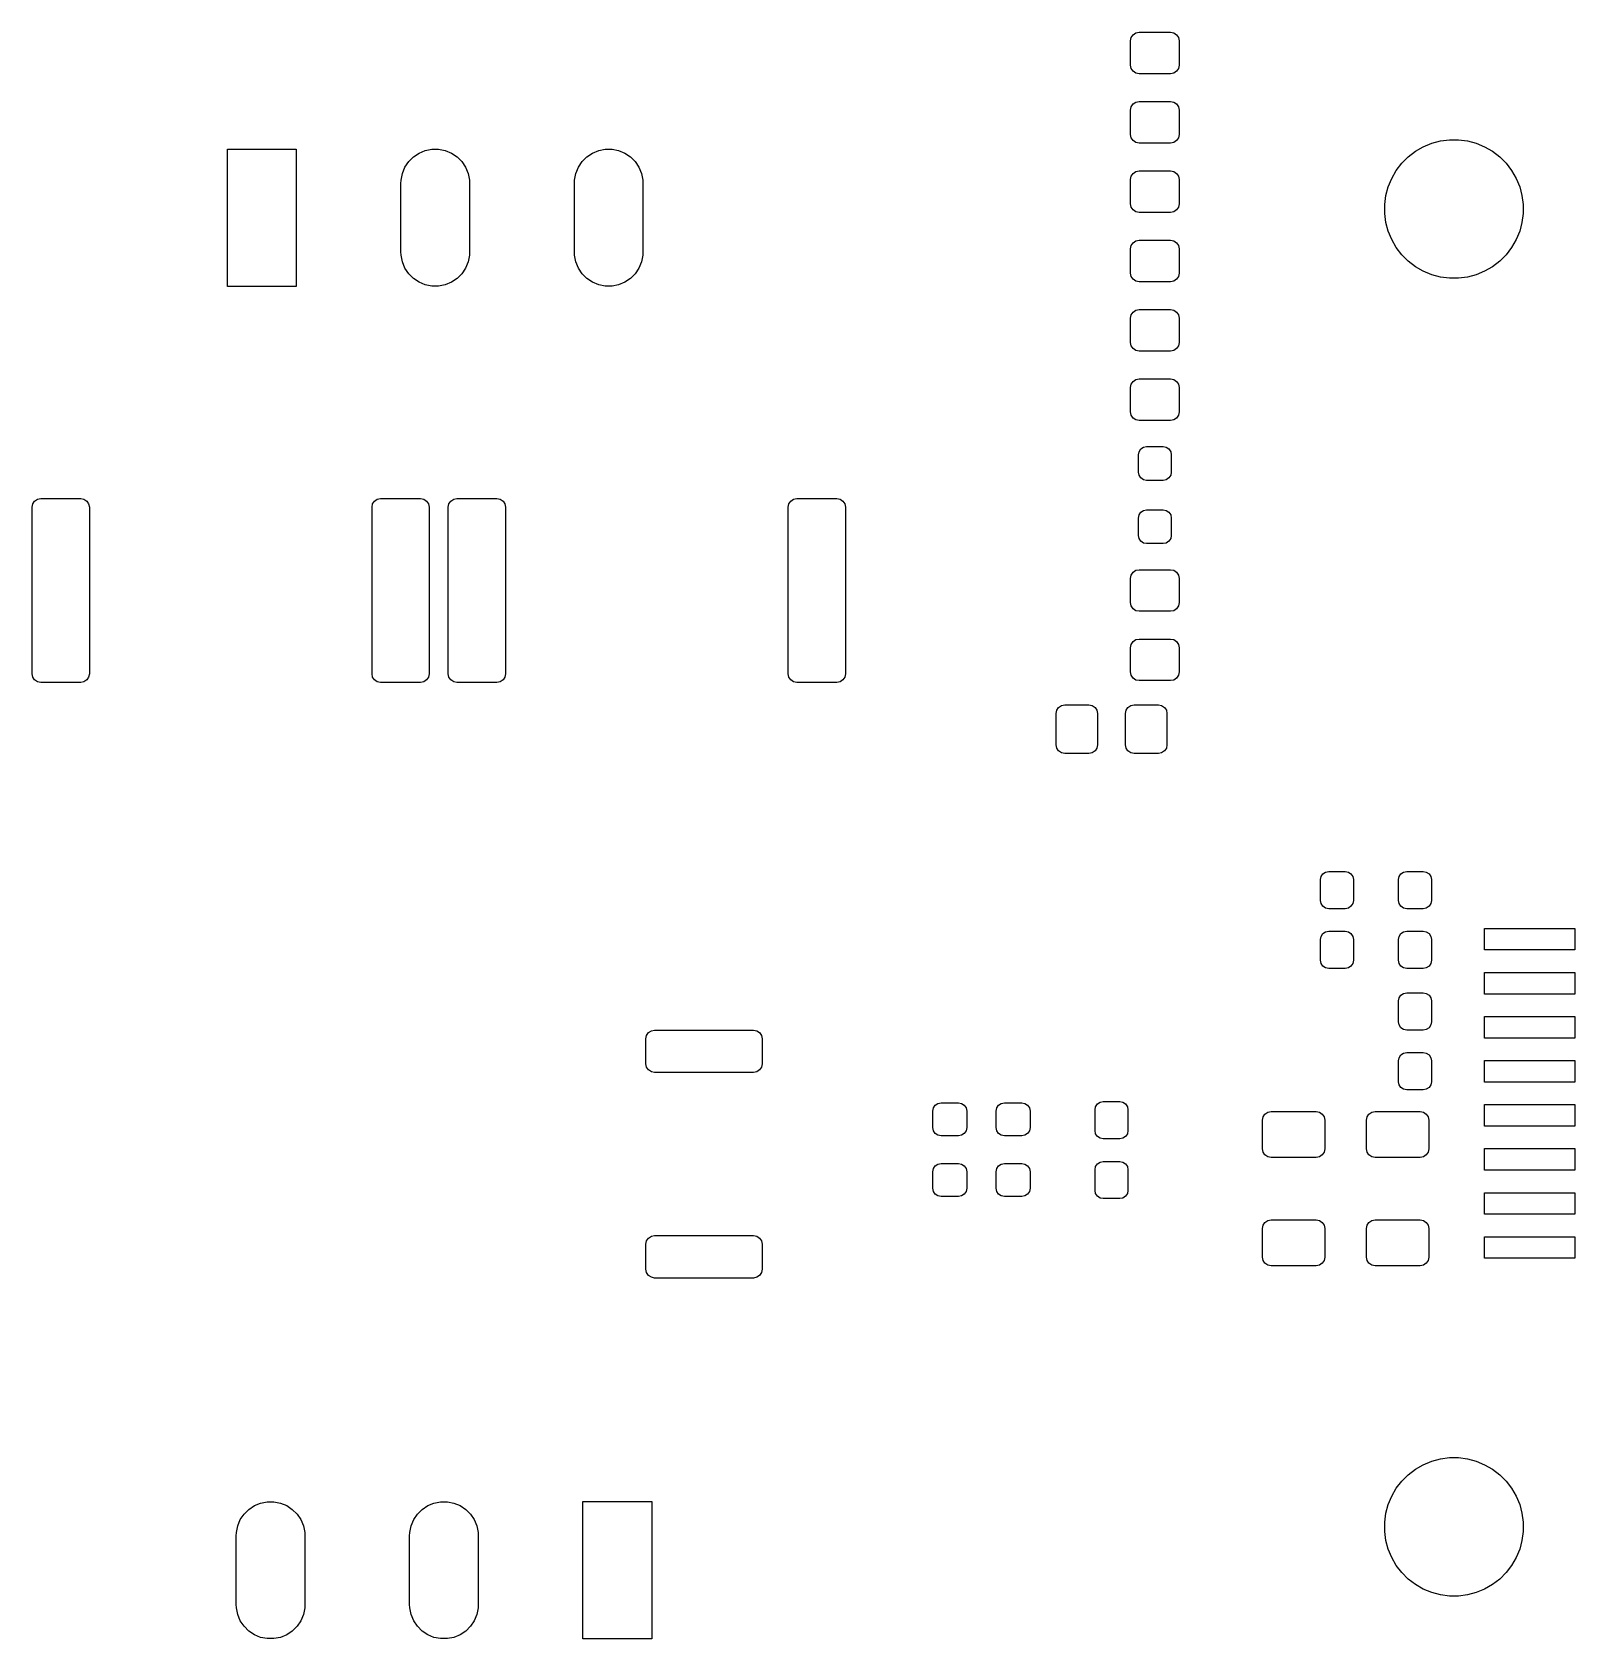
# Model space of a CAD drawing. Extents: x 1 to 8.07, y -3.39 to -0.84.
# Drawn here: x 1.004 to 2.755, y -2.667 to -0.843 of the extents above; entities that cross this region are included whole.
import ezdxf

# ---------------------------------------------------------------- set-up
doc = ezdxf.new("R2010")
doc.units = 0
doc.header["$MEASUREMENT"] = 0
doc.layers.add('BLACK', color=7, linetype='CONTINUOUS')

msp = doc.modelspace()

# ---------------------------------------------------------------- linework, layer by layer
at = {"layer": 'BLACK', "linetype": 'CONTINUOUS'}
for p, q in [((2.251, -0.8524), (2.2517, -0.8486)), ((2.251, -0.8799), (2.251, -0.8524)), ((2.2517, -0.8486), (2.2539, -0.8454)), ((2.2539, -0.8454), (2.2571, -0.8433)), ((2.2571, -0.8433), (2.2608, -0.8425)), ((2.2608, -0.8425), (2.2963, -0.8425)), ((2.2963, -0.8425), (2.3, -0.8433)), ((2.3, -0.8433), (2.3032, -0.8454)), ((2.3032, -0.8454), (2.3054, -0.8486)), ((2.3054, -0.8486), (2.3061, -0.8524)), ((2.3061, -0.8524), (2.3061, -0.8799)), ((2.2517, -0.8837), (2.251, -0.8799)), ((2.2539, -0.8869), (2.2517, -0.8837)), ((2.2571, -0.889), (2.2539, -0.8869)), ((2.2608, -0.8898), (2.2571, -0.889)), ((2.2963, -0.8898), (2.2608, -0.8898)), ((2.3, -0.889), (2.2963, -0.8898)), ((2.3032, -0.8869), (2.3, -0.889)), ((2.3054, -0.8837), (2.3032, -0.8869)), ((2.3061, -0.8799), (2.3054, -0.8837)), ((2.251, -0.9311), (2.2517, -0.9273)), ((2.2517, -0.9273), (2.2539, -0.9241)), ((2.2539, -0.9241), (2.2571, -0.922)), ((2.2571, -0.922), (2.2608, -0.9213)), ((2.2608, -0.9213), (2.2963, -0.9213)), ((2.2963, -0.9213), (2.3, -0.922)), ((2.3, -0.922), (2.3032, -0.9241)), ((2.3032, -0.9241), (2.3054, -0.9273)), ((2.3054, -0.9273), (2.3061, -0.9311)), ((2.251, -0.9587), (2.251, -0.9311)), ((2.3061, -0.9311), (2.3061, -0.9587)), ((2.2517, -0.9624), (2.251, -0.9587)), ((2.2539, -0.9656), (2.2517, -0.9624)), ((2.2571, -0.9678), (2.2539, -0.9656)), ((2.3032, -0.9656), (2.3, -0.9678)), ((2.3054, -0.9624), (2.3032, -0.9656)), ((2.3061, -0.9587), (2.3054, -0.9624)), ((2.5928, -0.9687), (2.6027, -0.9661)), ((2.6027, -0.9661), (2.613, -0.9647)), ((2.613, -0.9647), (2.6233, -0.9647)), ((2.6233, -0.9647), (2.6335, -0.9661)), ((2.6335, -0.9661), (2.6434, -0.9687)), ((1.2258, -1.1311), (1.2258, -0.9752)), ((1.2258, -0.9752), (1.3037, -0.9752)), ((1.3037, -0.9752), (1.3037, -1.1311)), ((1.4315, -0.9894), (1.4369, -0.984)), ((1.4369, -0.984), (1.4432, -0.9798)), ((1.4432, -0.9798), (1.4503, -0.9769)), ((1.4503, -0.9769), (1.4578, -0.9754)), ((1.4578, -0.9754), (1.4654, -0.9754)), ((1.4654, -0.9754), (1.4729, -0.9769)), ((1.4729, -0.9769), (1.48, -0.9798)), ((1.48, -0.9798), (1.4863, -0.984)), ((1.4863, -0.984), (1.4917, -0.9894)), ((1.6283, -0.9894), (1.6337, -0.984)), ((1.6337, -0.984), (1.6401, -0.9798)), ((1.6401, -0.9798), (1.6472, -0.9769)), ((1.6472, -0.9769), (1.6546, -0.9754)), ((1.6546, -0.9754), (1.6623, -0.9754)), ((1.6623, -0.9754), (1.6698, -0.9769)), ((1.6698, -0.9769), (1.6768, -0.9798)), ((1.6768, -0.9798), (1.6832, -0.984)), ((1.6832, -0.984), (1.6886, -0.9894)), ((2.2608, -0.9685), (2.2571, -0.9678)), ((2.2963, -0.9685), (2.2608, -0.9685)), ((2.3, -0.9678), (2.2963, -0.9685)), ((2.5589, -0.9914), (2.5662, -0.9841)), ((2.5662, -0.9841), (2.5744, -0.9778)), ((2.5744, -0.9778), (2.5833, -0.9727)), ((2.5833, -0.9727), (2.5928, -0.9687)), ((2.6434, -0.9687), (2.6529, -0.9727)), ((2.6529, -0.9727), (2.6619, -0.9778)), ((2.6619, -0.9778), (2.67, -0.9841)), ((2.67, -0.9841), (2.6773, -0.9914)), ((1.4228, -1.0104), (1.4243, -1.0029)), ((1.4243, -1.0029), (1.4272, -0.9958)), ((1.4272, -0.9958), (1.4315, -0.9894)), ((1.4917, -0.9894), (1.496, -0.9958)), ((1.496, -0.9958), (1.4989, -1.0029)), ((1.4989, -1.0029), (1.5004, -1.0104)), ((1.6197, -1.0104), (1.6212, -1.0029)), ((1.6212, -1.0029), (1.6241, -0.9958)), ((1.6241, -0.9958), (1.6283, -0.9894)), ((1.6886, -0.9894), (1.6928, -0.9958)), ((1.6928, -0.9958), (1.6958, -1.0029)), ((1.6958, -1.0029), (1.6973, -1.0104)), ((2.2517, -1.0061), (2.2539, -1.0029)), ((2.2539, -1.0029), (2.2571, -1.0007)), ((2.2571, -1.0007), (2.2608, -1)), ((2.2608, -1), (2.2963, -1)), ((2.2963, -1), (2.3, -1.0007)), ((2.3, -1.0007), (2.3032, -1.0029)), ((2.3032, -1.0029), (2.3054, -1.0061)), ((2.5475, -1.0085), (2.5526, -0.9996)), ((2.5526, -0.9996), (2.5589, -0.9914)), ((2.6773, -0.9914), (2.6836, -0.9996)), ((2.6836, -0.9996), (2.6887, -1.0085)), ((1.4226, -1.0142), (1.4228, -1.0104)), ((1.4226, -1.0921), (1.4226, -1.0142)), ((1.5004, -1.0104), (1.5006, -1.0142)), ((1.5006, -1.0142), (1.5006, -1.0921)), ((1.6195, -1.0142), (1.6197, -1.0104)), ((1.6195, -1.0921), (1.6195, -1.0142)), ((1.6973, -1.0104), (1.6974, -1.0142)), ((1.6974, -1.0142), (1.6974, -1.0921)), ((2.251, -1.0098), (2.2517, -1.0061)), ((2.251, -1.0374), (2.251, -1.0098)), ((2.3054, -1.0061), (2.3061, -1.0098)), ((2.3061, -1.0098), (2.3061, -1.0374)), ((2.5409, -1.0279), (2.5435, -1.018)), ((2.5435, -1.018), (2.5475, -1.0085)), ((2.6887, -1.0085), (2.6927, -1.018)), ((2.6927, -1.018), (2.6953, -1.0279)), ((2.2517, -1.0412), (2.251, -1.0374)), ((2.3061, -1.0374), (2.3054, -1.0412)), ((2.5395, -1.0382), (2.5409, -1.0279)), ((2.5395, -1.0485), (2.5395, -1.0382)), ((2.6953, -1.0279), (2.6967, -1.0382)), ((2.6967, -1.0382), (2.6967, -1.0485)), ((2.2539, -1.0444), (2.2517, -1.0412)), ((2.2571, -1.0465), (2.2539, -1.0444)), ((2.2608, -1.0472), (2.2571, -1.0465)), ((2.2963, -1.0472), (2.2608, -1.0472)), ((2.3, -1.0465), (2.2963, -1.0472)), ((2.3032, -1.0444), (2.3, -1.0465)), ((2.3054, -1.0412), (2.3032, -1.0444)), ((2.5409, -1.0587), (2.5395, -1.0485)), ((2.6967, -1.0485), (2.6953, -1.0587)), ((2.5435, -1.0686), (2.5409, -1.0587)), ((2.5475, -1.0781), (2.5435, -1.0686)), ((2.6927, -1.0686), (2.6887, -1.0781)), ((2.6953, -1.0587), (2.6927, -1.0686)), ((1.4228, -1.0959), (1.4226, -1.0921)), ((1.5006, -1.0921), (1.5004, -1.0959)), ((1.6197, -1.0959), (1.6195, -1.0921)), ((1.6974, -1.0921), (1.6973, -1.0959)), ((2.251, -1.0886), (2.2517, -1.0848)), ((2.251, -1.1161), (2.251, -1.0886)), ((2.2517, -1.0848), (2.2539, -1.0816)), ((2.2539, -1.0816), (2.2571, -1.0795)), ((2.2571, -1.0795), (2.2608, -1.0787)), ((2.2608, -1.0787), (2.2963, -1.0787)), ((2.2963, -1.0787), (2.3, -1.0795)), ((2.3, -1.0795), (2.3032, -1.0816)), ((2.3032, -1.0816), (2.3054, -1.0848)), ((2.3054, -1.0848), (2.3061, -1.0886)), ((2.3061, -1.0886), (2.3061, -1.1161)), ((2.5526, -1.0871), (2.5475, -1.0781)), ((2.5589, -1.0952), (2.5526, -1.0871)), ((2.6836, -1.0871), (2.6773, -1.0952)), ((2.6887, -1.0781), (2.6836, -1.0871)), ((1.4243, -1.1034), (1.4228, -1.0959)), ((1.4272, -1.1105), (1.4243, -1.1034)), ((1.4315, -1.1169), (1.4272, -1.1105)), ((1.496, -1.1105), (1.4917, -1.1169)), ((1.4989, -1.1034), (1.496, -1.1105)), ((1.5004, -1.0959), (1.4989, -1.1034)), ((1.6212, -1.1034), (1.6197, -1.0959)), ((1.6241, -1.1105), (1.6212, -1.1034)), ((1.6283, -1.1169), (1.6241, -1.1105)), ((1.6928, -1.1105), (1.6886, -1.1169)), ((1.6958, -1.1034), (1.6928, -1.1105)), ((1.6973, -1.0959), (1.6958, -1.1034)), ((2.5662, -1.1025), (2.5589, -1.0952)), ((2.5744, -1.1088), (2.5662, -1.1025)), ((2.5833, -1.1139), (2.5744, -1.1088)), ((2.6619, -1.1088), (2.6529, -1.1139)), ((2.67, -1.1025), (2.6619, -1.1088)), ((2.6773, -1.0952), (2.67, -1.1025)), ((1.4369, -1.1223), (1.4315, -1.1169)), ((1.4432, -1.1265), (1.4369, -1.1223)), ((1.4503, -1.1294), (1.4432, -1.1265)), ((1.4578, -1.1309), (1.4503, -1.1294)), ((1.4729, -1.1294), (1.4654, -1.1309)), ((1.48, -1.1265), (1.4729, -1.1294)), ((1.4863, -1.1223), (1.48, -1.1265)), ((1.4917, -1.1169), (1.4863, -1.1223)), ((1.6337, -1.1223), (1.6283, -1.1169)), ((1.6401, -1.1265), (1.6337, -1.1223)), ((1.6472, -1.1294), (1.6401, -1.1265)), ((1.6546, -1.1309), (1.6472, -1.1294)), ((1.6698, -1.1294), (1.6623, -1.1309)), ((1.6768, -1.1265), (1.6698, -1.1294)), ((1.6832, -1.1223), (1.6768, -1.1265)), ((1.6886, -1.1169), (1.6832, -1.1223)), ((2.2517, -1.1199), (2.251, -1.1161)), ((2.2539, -1.1231), (2.2517, -1.1199)), ((2.2571, -1.1252), (2.2539, -1.1231)), ((2.2608, -1.126), (2.2571, -1.1252)), ((2.2963, -1.126), (2.2608, -1.126)), ((2.3, -1.1252), (2.2963, -1.126)), ((2.3032, -1.1231), (2.3, -1.1252)), ((2.3054, -1.1199), (2.3032, -1.1231)), ((2.3061, -1.1161), (2.3054, -1.1199)), ((2.5928, -1.1179), (2.5833, -1.1139)), ((2.6027, -1.1205), (2.5928, -1.1179)), ((2.613, -1.1219), (2.6027, -1.1205)), ((2.6233, -1.1219), (2.613, -1.1219)), ((2.6335, -1.1205), (2.6233, -1.1219)), ((2.6434, -1.1179), (2.6335, -1.1205)), ((2.6529, -1.1139), (2.6434, -1.1179)), ((1.3037, -1.1311), (1.2258, -1.1311)), ((1.4654, -1.1309), (1.4578, -1.1309)), ((1.6623, -1.1309), (1.6546, -1.1309)), ((2.251, -1.1673), (2.2517, -1.1636)), ((2.251, -1.1949), (2.251, -1.1673)), ((2.2517, -1.1636), (2.2539, -1.1604)), ((2.2539, -1.1604), (2.2571, -1.1582)), ((2.2571, -1.1582), (2.2608, -1.1575)), ((2.2608, -1.1575), (2.2963, -1.1575)), ((2.2963, -1.1575), (2.3, -1.1582)), ((2.3, -1.1582), (2.3032, -1.1604)), ((2.3032, -1.1604), (2.3054, -1.1636)), ((2.3054, -1.1636), (2.3061, -1.1673)), ((2.3061, -1.1673), (2.3061, -1.1949)), ((2.2517, -1.1986), (2.251, -1.1949)), ((2.2539, -1.2018), (2.2517, -1.1986)), ((2.2571, -1.204), (2.2539, -1.2018)), ((2.3032, -1.2018), (2.3, -1.204)), ((2.3054, -1.1986), (2.3032, -1.2018)), ((2.3061, -1.1949), (2.3054, -1.1986)), ((2.2608, -1.2047), (2.2571, -1.204)), ((2.2963, -1.2047), (2.2608, -1.2047)), ((2.3, -1.204), (2.2963, -1.2047)), ((2.2517, -1.2423), (2.2539, -1.2391)), ((2.2539, -1.2391), (2.2571, -1.237)), ((2.2571, -1.237), (2.2608, -1.2362)), ((2.2608, -1.2362), (2.2963, -1.2362)), ((2.2963, -1.2362), (2.3, -1.237)), ((2.3, -1.237), (2.3032, -1.2391)), ((2.3032, -1.2391), (2.3054, -1.2423)), ((2.251, -1.2461), (2.2517, -1.2423)), ((2.251, -1.2736), (2.251, -1.2461)), ((2.3054, -1.2423), (2.3061, -1.2461)), ((2.3061, -1.2461), (2.3061, -1.2736)), ((2.2517, -1.2774), (2.251, -1.2736)), ((2.3061, -1.2736), (2.3054, -1.2774)), ((2.2539, -1.2806), (2.2517, -1.2774)), ((2.2571, -1.2827), (2.2539, -1.2806)), ((2.2608, -1.2835), (2.2571, -1.2827)), ((2.2963, -1.2835), (2.2608, -1.2835)), ((2.3, -1.2827), (2.2963, -1.2835)), ((2.3032, -1.2806), (2.3, -1.2827)), ((2.3054, -1.2774), (2.3032, -1.2806)), ((2.2656, -1.3137), (2.2692, -1.313)), ((2.2692, -1.313), (2.2879, -1.313)), ((2.2879, -1.313), (2.2915, -1.3137)), ((2.2598, -1.3223), (2.2606, -1.3188)), ((2.2598, -1.342), (2.2598, -1.3223)), ((2.2606, -1.3188), (2.2626, -1.3157)), ((2.2626, -1.3157), (2.2656, -1.3137)), ((2.2915, -1.3137), (2.2945, -1.3157)), ((2.2945, -1.3157), (2.2965, -1.3188)), ((2.2965, -1.3188), (2.2972, -1.3223)), ((2.2972, -1.3223), (2.2972, -1.342)), ((2.2606, -1.3456), (2.2598, -1.342)), ((2.2626, -1.3486), (2.2606, -1.3456)), ((2.2656, -1.3507), (2.2626, -1.3486)), ((2.2945, -1.3486), (2.2915, -1.3507)), ((2.2965, -1.3456), (2.2945, -1.3486)), ((2.2972, -1.342), (2.2965, -1.3456)), ((2.2692, -1.3514), (2.2656, -1.3507)), ((2.2879, -1.3514), (2.2692, -1.3514)), ((2.2915, -1.3507), (2.2879, -1.3514)), ((1.0039, -1.3819), (1.0047, -1.3781)), ((1.0039, -1.5709), (1.0039, -1.3819)), ((1.0047, -1.3781), (1.0068, -1.3749)), ((1.0068, -1.3749), (1.01, -1.3728)), ((1.01, -1.3728), (1.0138, -1.372)), ((1.0138, -1.372), (1.0591, -1.372)), ((1.0591, -1.372), (1.0628, -1.3728)), ((1.0628, -1.3728), (1.066, -1.3749)), ((1.066, -1.3749), (1.0681, -1.3781)), ((1.0681, -1.3781), (1.0689, -1.3819)), ((1.0689, -1.3819), (1.0689, -1.5709)), ((1.3898, -1.3819), (1.3905, -1.3781)), ((1.3898, -1.5709), (1.3898, -1.3819)), ((1.3905, -1.3781), (1.3926, -1.3749)), ((1.3926, -1.3749), (1.3958, -1.3728)), ((1.3958, -1.3728), (1.3996, -1.372)), ((1.3996, -1.372), (1.4449, -1.372)), ((1.4449, -1.372), (1.4486, -1.3728)), ((1.4486, -1.3728), (1.4518, -1.3749)), ((1.4518, -1.3749), (1.454, -1.3781)), ((1.454, -1.3781), (1.4547, -1.3819)), ((1.4547, -1.3819), (1.4547, -1.5709)), ((1.4764, -1.3819), (1.4771, -1.3781)), ((1.4764, -1.5709), (1.4764, -1.3819)), ((1.4771, -1.3781), (1.4793, -1.3749)), ((1.4793, -1.3749), (1.4825, -1.3728)), ((1.4825, -1.3728), (1.4862, -1.372)), ((1.4862, -1.372), (1.5315, -1.372)), ((1.5315, -1.372), (1.5353, -1.3728)), ((1.5353, -1.3728), (1.5385, -1.3749)), ((1.5385, -1.3749), (1.5406, -1.3781)), ((1.5406, -1.3781), (1.5413, -1.3819)), ((1.5413, -1.3819), (1.5413, -1.5709)), ((1.8622, -1.3819), (1.863, -1.3781)), ((1.8622, -1.5709), (1.8622, -1.3819)), ((1.863, -1.3781), (1.8651, -1.3749)), ((1.8651, -1.3749), (1.8683, -1.3728)), ((1.8683, -1.3728), (1.872, -1.372)), ((1.872, -1.372), (1.9173, -1.372)), ((1.9173, -1.372), (1.9211, -1.3728)), ((1.9211, -1.3728), (1.9243, -1.3749)), ((1.9243, -1.3749), (1.9264, -1.3781)), ((1.9264, -1.3781), (1.9272, -1.3819)), ((1.9272, -1.3819), (1.9272, -1.5709)), ((2.2626, -1.3876), (2.2656, -1.3856)), ((2.2656, -1.3856), (2.2692, -1.3848)), ((2.2692, -1.3848), (2.2879, -1.3848)), ((2.2879, -1.3848), (2.2915, -1.3856)), ((2.2915, -1.3856), (2.2945, -1.3876)), ((2.2598, -1.3942), (2.2606, -1.3906)), ((2.2598, -1.4139), (2.2598, -1.3942)), ((2.2606, -1.3906), (2.2626, -1.3876)), ((2.2945, -1.3876), (2.2965, -1.3906)), ((2.2965, -1.3906), (2.2972, -1.3942)), ((2.2972, -1.3942), (2.2972, -1.4139)), ((2.2606, -1.4175), (2.2598, -1.4139)), ((2.2626, -1.4205), (2.2606, -1.4175)), ((2.2656, -1.4225), (2.2626, -1.4205)), ((2.2692, -1.4232), (2.2656, -1.4225)), ((2.2915, -1.4225), (2.2879, -1.4232)), ((2.2945, -1.4205), (2.2915, -1.4225)), ((2.2965, -1.4175), (2.2945, -1.4205)), ((2.2972, -1.4139), (2.2965, -1.4175)), ((2.2879, -1.4232), (2.2692, -1.4232)), ((2.251, -1.4626), (2.2517, -1.4588)), ((2.2517, -1.4588), (2.2539, -1.4556)), ((2.2539, -1.4556), (2.2571, -1.4535)), ((2.2571, -1.4535), (2.2608, -1.4528)), ((2.2608, -1.4528), (2.2963, -1.4528)), ((2.2963, -1.4528), (2.3, -1.4535)), ((2.3, -1.4535), (2.3032, -1.4556)), ((2.3032, -1.4556), (2.3054, -1.4588)), ((2.3054, -1.4588), (2.3061, -1.4626)), ((2.251, -1.4902), (2.251, -1.4626)), ((2.3061, -1.4626), (2.3061, -1.4902)), ((2.2517, -1.4939), (2.251, -1.4902)), ((2.2539, -1.4971), (2.2517, -1.4939)), ((2.3054, -1.4939), (2.3032, -1.4971)), ((2.3061, -1.4902), (2.3054, -1.4939)), ((2.2571, -1.4993), (2.2539, -1.4971)), ((2.2608, -1.5), (2.2571, -1.4993)), ((2.2963, -1.5), (2.2608, -1.5)), ((2.3, -1.4993), (2.2963, -1.5)), ((2.3032, -1.4971), (2.3, -1.4993)), ((2.2571, -1.5322), (2.2608, -1.5315)), ((2.2608, -1.5315), (2.2963, -1.5315)), ((2.2963, -1.5315), (2.3, -1.5322)), ((2.251, -1.5413), (2.2517, -1.5376)), ((2.251, -1.5689), (2.251, -1.5413)), ((2.2517, -1.5376), (2.2539, -1.5344)), ((2.2539, -1.5344), (2.2571, -1.5322)), ((2.3, -1.5322), (2.3032, -1.5344)), ((2.3032, -1.5344), (2.3054, -1.5376)), ((2.3054, -1.5376), (2.3061, -1.5413)), ((2.3061, -1.5413), (2.3061, -1.5689)), ((1.0047, -1.5746), (1.0039, -1.5709)), ((1.0068, -1.5778), (1.0047, -1.5746)), ((1.01, -1.58), (1.0068, -1.5778)), ((1.0138, -1.5807), (1.01, -1.58)), ((1.0591, -1.5807), (1.0138, -1.5807)), ((1.0628, -1.58), (1.0591, -1.5807)), ((1.066, -1.5778), (1.0628, -1.58)), ((1.0681, -1.5746), (1.066, -1.5778)), ((1.0689, -1.5709), (1.0681, -1.5746)), ((1.3905, -1.5746), (1.3898, -1.5709)), ((1.3926, -1.5778), (1.3905, -1.5746)), ((1.3958, -1.58), (1.3926, -1.5778)), ((1.3996, -1.5807), (1.3958, -1.58)), ((1.4449, -1.5807), (1.3996, -1.5807)), ((1.4486, -1.58), (1.4449, -1.5807)), ((1.4518, -1.5778), (1.4486, -1.58)), ((1.454, -1.5746), (1.4518, -1.5778)), ((1.4547, -1.5709), (1.454, -1.5746)), ((1.4771, -1.5746), (1.4764, -1.5709)), ((1.4793, -1.5778), (1.4771, -1.5746)), ((1.4825, -1.58), (1.4793, -1.5778)), ((1.4862, -1.5807), (1.4825, -1.58)), ((1.5315, -1.5807), (1.4862, -1.5807)), ((1.5353, -1.58), (1.5315, -1.5807)), ((1.5385, -1.5778), (1.5353, -1.58)), ((1.5406, -1.5746), (1.5385, -1.5778)), ((1.5413, -1.5709), (1.5406, -1.5746)), ((1.863, -1.5746), (1.8622, -1.5709)), ((1.8651, -1.5778), (1.863, -1.5746)), ((1.8683, -1.58), (1.8651, -1.5778)), ((1.872, -1.5807), (1.8683, -1.58)), ((1.9173, -1.5807), (1.872, -1.5807)), ((1.9211, -1.58), (1.9173, -1.5807)), ((1.9243, -1.5778), (1.9211, -1.58)), ((1.9264, -1.5746), (1.9243, -1.5778)), ((1.9272, -1.5709), (1.9264, -1.5746)), ((2.2517, -1.5727), (2.251, -1.5689)), ((2.2539, -1.5759), (2.2517, -1.5727)), ((2.2571, -1.578), (2.2539, -1.5759)), ((2.2608, -1.5787), (2.2571, -1.578)), ((2.2963, -1.5787), (2.2608, -1.5787)), ((2.3, -1.578), (2.2963, -1.5787)), ((2.3032, -1.5759), (2.3, -1.578)), ((2.3054, -1.5727), (2.3032, -1.5759)), ((2.3061, -1.5689), (2.3054, -1.5727)), ((2.1663, -1.6161), (2.1671, -1.6124)), ((2.1663, -1.6516), (2.1663, -1.6161)), ((2.1671, -1.6124), (2.1692, -1.6092)), ((2.1692, -1.6092), (2.1724, -1.607)), ((2.1724, -1.607), (2.1762, -1.6063)), ((2.1762, -1.6063), (2.2037, -1.6063)), ((2.2037, -1.6063), (2.2075, -1.607)), ((2.2075, -1.607), (2.2107, -1.6092)), ((2.2107, -1.6092), (2.2128, -1.6124)), ((2.2128, -1.6124), (2.2136, -1.6161)), ((2.2136, -1.6161), (2.2136, -1.6516)), ((2.2451, -1.6161), (2.2458, -1.6124)), ((2.2451, -1.6516), (2.2451, -1.6161)), ((2.2458, -1.6124), (2.248, -1.6092)), ((2.248, -1.6092), (2.2512, -1.607)), ((2.2512, -1.607), (2.2549, -1.6063)), ((2.2549, -1.6063), (2.2825, -1.6063)), ((2.2825, -1.6063), (2.2862, -1.607)), ((2.2862, -1.607), (2.2894, -1.6092)), ((2.2894, -1.6092), (2.2916, -1.6124)), ((2.2916, -1.6124), (2.2923, -1.6161)), ((2.2923, -1.6161), (2.2923, -1.6516)), ((2.1671, -1.6553), (2.1663, -1.6516)), ((2.1692, -1.6585), (2.1671, -1.6553)), ((2.1724, -1.6607), (2.1692, -1.6585)), ((2.2107, -1.6585), (2.2075, -1.6607)), ((2.2128, -1.6553), (2.2107, -1.6585)), ((2.2136, -1.6516), (2.2128, -1.6553)), ((2.2458, -1.6553), (2.2451, -1.6516)), ((2.248, -1.6585), (2.2458, -1.6553)), ((2.2512, -1.6607), (2.248, -1.6585)), ((2.2894, -1.6585), (2.2862, -1.6607)), ((2.2916, -1.6553), (2.2894, -1.6585)), ((2.2923, -1.6516), (2.2916, -1.6553)), ((2.1762, -1.6614), (2.1724, -1.6607)), ((2.2037, -1.6614), (2.1762, -1.6614)), ((2.2075, -1.6607), (2.2037, -1.6614)), ((2.2549, -1.6614), (2.2512, -1.6607)), ((2.2825, -1.6614), (2.2549, -1.6614)), ((2.2862, -1.6607), (2.2825, -1.6614)), ((2.4665, -1.8046), (2.4672, -1.801)), ((2.4665, -1.8282), (2.4665, -1.8046)), ((2.4672, -1.801), (2.4693, -1.798)), ((2.4693, -1.798), (2.4723, -1.796)), ((2.4723, -1.796), (2.4759, -1.7953)), ((2.4759, -1.7953), (2.4946, -1.7953)), ((2.4946, -1.7953), (2.4982, -1.796)), ((2.4982, -1.796), (2.5012, -1.798)), ((2.5012, -1.798), (2.5032, -1.801)), ((2.5032, -1.801), (2.5039, -1.8046)), ((2.5039, -1.8046), (2.5039, -1.8282)), ((2.5551, -1.8046), (2.5558, -1.801)), ((2.5551, -1.8282), (2.5551, -1.8046)), ((2.5558, -1.801), (2.5579, -1.798)), ((2.5579, -1.798), (2.5609, -1.796)), ((2.5609, -1.796), (2.5645, -1.7953)), ((2.5645, -1.7953), (2.5832, -1.7953)), ((2.5832, -1.7953), (2.5867, -1.796)), ((2.5867, -1.796), (2.5898, -1.798)), ((2.5898, -1.798), (2.5918, -1.801)), ((2.5918, -1.801), (2.5925, -1.8046)), ((2.5925, -1.8046), (2.5925, -1.8282)), ((2.4672, -1.8318), (2.4665, -1.8282)), ((2.4693, -1.8349), (2.4672, -1.8318)), ((2.4723, -1.8369), (2.4693, -1.8349)), ((2.4759, -1.8376), (2.4723, -1.8369)), ((2.4946, -1.8376), (2.4759, -1.8376)), ((2.4982, -1.8369), (2.4946, -1.8376)), ((2.5012, -1.8349), (2.4982, -1.8369)), ((2.5032, -1.8318), (2.5012, -1.8349)), ((2.5039, -1.8282), (2.5032, -1.8318)), ((2.5558, -1.8318), (2.5551, -1.8282)), ((2.5579, -1.8349), (2.5558, -1.8318)), ((2.5609, -1.8369), (2.5579, -1.8349)), ((2.5645, -1.8376), (2.5609, -1.8369)), ((2.5832, -1.8376), (2.5645, -1.8376)), ((2.5867, -1.8369), (2.5832, -1.8376)), ((2.5898, -1.8349), (2.5867, -1.8369)), ((2.5918, -1.8318), (2.5898, -1.8349)), ((2.5925, -1.8282), (2.5918, -1.8318)), ((2.6529, -1.8845), (2.6529, -1.86)), ((2.6529, -1.86), (2.7554, -1.86)), ((2.7554, -1.86), (2.7554, -1.8845)), ((2.4665, -1.8725), (2.4672, -1.869)), ((2.4665, -1.8962), (2.4665, -1.8725)), ((2.4672, -1.869), (2.4693, -1.8659)), ((2.4693, -1.8659), (2.4723, -1.8639)), ((2.4723, -1.8639), (2.4759, -1.8632)), ((2.4759, -1.8632), (2.4946, -1.8632)), ((2.4946, -1.8632), (2.4982, -1.8639)), ((2.4982, -1.8639), (2.5012, -1.8659)), ((2.5012, -1.8659), (2.5032, -1.869)), ((2.5032, -1.869), (2.5039, -1.8725)), ((2.5039, -1.8725), (2.5039, -1.8962)), ((2.5551, -1.8725), (2.5558, -1.869)), ((2.5551, -1.8962), (2.5551, -1.8725)), ((2.5558, -1.869), (2.5579, -1.8659)), ((2.5579, -1.8659), (2.5609, -1.8639)), ((2.5609, -1.8639), (2.5645, -1.8632)), ((2.5645, -1.8632), (2.5832, -1.8632)), ((2.5832, -1.8632), (2.5867, -1.8639)), ((2.5867, -1.8639), (2.5898, -1.8659)), ((2.5898, -1.8659), (2.5918, -1.869)), ((2.5918, -1.869), (2.5925, -1.8725)), ((2.5925, -1.8725), (2.5925, -1.8962)), ((2.4672, -1.8997), (2.4665, -1.8962)), ((2.5039, -1.8962), (2.5032, -1.8997)), ((2.5558, -1.8997), (2.5551, -1.8962)), ((2.5925, -1.8962), (2.5918, -1.8997)), ((2.7554, -1.8845), (2.6529, -1.8845)), ((2.4693, -1.9028), (2.4672, -1.8997)), ((2.4723, -1.9048), (2.4693, -1.9028)), ((2.4759, -1.9055), (2.4723, -1.9048)), ((2.4946, -1.9055), (2.4759, -1.9055)), ((2.4982, -1.9048), (2.4946, -1.9055)), ((2.5012, -1.9028), (2.4982, -1.9048)), ((2.5032, -1.8997), (2.5012, -1.9028)), ((2.5579, -1.9028), (2.5558, -1.8997)), ((2.5609, -1.9048), (2.5579, -1.9028)), ((2.5645, -1.9055), (2.5609, -1.9048)), ((2.5832, -1.9055), (2.5645, -1.9055)), ((2.5867, -1.9048), (2.5832, -1.9055)), ((2.5898, -1.9028), (2.5867, -1.9048)), ((2.5918, -1.8997), (2.5898, -1.9028)), ((2.6529, -1.9345), (2.6529, -1.91)), ((2.6529, -1.91), (2.7554, -1.91)), ((2.7554, -1.91), (2.7554, -1.9345)), ((2.5609, -1.9338), (2.5645, -1.9331)), ((2.5645, -1.9331), (2.5832, -1.9331)), ((2.5832, -1.9331), (2.5867, -1.9338)), ((2.5551, -1.9424), (2.5558, -1.9388)), ((2.5551, -1.966), (2.5551, -1.9424)), ((2.5558, -1.9388), (2.5579, -1.9358)), ((2.5579, -1.9358), (2.5609, -1.9338)), ((2.5867, -1.9338), (2.5898, -1.9358)), ((2.5898, -1.9358), (2.5918, -1.9388)), ((2.5918, -1.9388), (2.5925, -1.9424)), ((2.5925, -1.9424), (2.5925, -1.966)), ((2.7554, -1.9345), (2.6529, -1.9345)), ((2.5558, -1.9696), (2.5551, -1.966)), ((2.5579, -1.9727), (2.5558, -1.9696)), ((2.5918, -1.9696), (2.5898, -1.9727)), ((2.5925, -1.966), (2.5918, -1.9696)), ((2.6529, -1.9845), (2.6529, -1.96)), ((2.6529, -1.96), (2.7554, -1.96)), ((2.7554, -1.96), (2.7554, -1.9845)), ((1.7008, -1.9852), (1.7015, -1.9815)), ((1.7008, -2.0138), (1.7008, -1.9852)), ((1.7015, -1.9815), (1.7037, -1.9783)), ((1.7037, -1.9783), (1.7069, -1.9761)), ((1.7069, -1.9761), (1.7106, -1.9754)), ((1.7106, -1.9754), (1.8228, -1.9754)), ((1.8228, -1.9754), (1.8266, -1.9761)), ((1.8266, -1.9761), (1.8298, -1.9783)), ((1.8298, -1.9783), (1.8319, -1.9815)), ((1.8319, -1.9815), (1.8327, -1.9852)), ((1.8327, -1.9852), (1.8327, -2.0138)), ((2.5609, -1.9747), (2.5579, -1.9727)), ((2.5645, -1.9754), (2.5609, -1.9747)), ((2.5832, -1.9754), (2.5645, -1.9754)), ((2.5867, -1.9747), (2.5832, -1.9754)), ((2.5898, -1.9727), (2.5867, -1.9747)), ((2.7554, -1.9845), (2.6529, -1.9845)), ((2.5558, -2.0068), (2.5579, -2.0037)), ((2.5579, -2.0037), (2.5609, -2.0017)), ((2.5609, -2.0017), (2.5645, -2.001)), ((2.5645, -2.001), (2.5832, -2.001)), ((2.5832, -2.001), (2.5867, -2.0017)), ((2.5867, -2.0017), (2.5898, -2.0037)), ((2.5898, -2.0037), (2.5918, -2.0068)), ((1.7015, -2.0175), (1.7008, -2.0138)), ((1.7037, -2.0207), (1.7015, -2.0175)), ((1.7069, -2.0229), (1.7037, -2.0207)), ((1.7106, -2.0236), (1.7069, -2.0229)), ((1.8228, -2.0236), (1.7106, -2.0236)), ((1.8266, -2.0229), (1.8228, -2.0236)), ((1.8298, -2.0207), (1.8266, -2.0229)), ((1.8319, -2.0175), (1.8298, -2.0207)), ((1.8327, -2.0138), (1.8319, -2.0175)), ((2.5551, -2.0103), (2.5558, -2.0068)), ((2.5551, -2.034), (2.5551, -2.0103)), ((2.5918, -2.0068), (2.5925, -2.0103)), ((2.5925, -2.0103), (2.5925, -2.034)), ((2.6529, -2.0345), (2.6529, -2.01)), ((2.6529, -2.01), (2.7554, -2.01)), ((2.7554, -2.01), (2.7554, -2.0345)), ((2.5558, -2.0375), (2.5551, -2.034)), ((2.5579, -2.0406), (2.5558, -2.0375)), ((2.5609, -2.0426), (2.5579, -2.0406)), ((2.5645, -2.0433), (2.5609, -2.0426)), ((2.5867, -2.0426), (2.5832, -2.0433)), ((2.5898, -2.0406), (2.5867, -2.0426)), ((2.5918, -2.0375), (2.5898, -2.0406)), ((2.5925, -2.034), (2.5918, -2.0375)), ((2.7554, -2.0345), (2.6529, -2.0345)), ((2.0273, -2.0638), (2.0293, -2.0608)), ((2.0293, -2.0608), (2.0323, -2.0588)), ((2.0323, -2.0588), (2.0359, -2.0581)), ((2.0359, -2.0581), (2.0556, -2.0581)), ((2.0556, -2.0581), (2.0592, -2.0588)), ((2.0592, -2.0588), (2.0622, -2.0608)), ((2.0622, -2.0608), (2.0642, -2.0638)), ((2.0991, -2.0638), (2.1012, -2.0608)), ((2.1012, -2.0608), (2.1042, -2.0588)), ((2.1042, -2.0588), (2.1078, -2.0581)), ((2.1078, -2.0581), (2.1275, -2.0581)), ((2.1275, -2.0581), (2.131, -2.0588)), ((2.131, -2.0588), (2.1341, -2.0608)), ((2.1341, -2.0608), (2.1361, -2.0638)), ((2.2113, -2.0624), (2.2134, -2.0593)), ((2.2134, -2.0593), (2.2164, -2.0573)), ((2.2164, -2.0573), (2.22, -2.0566)), ((2.22, -2.0566), (2.2387, -2.0566)), ((2.2387, -2.0566), (2.2423, -2.0573)), ((2.2423, -2.0573), (2.2453, -2.0593)), ((2.2453, -2.0593), (2.2473, -2.0624)), ((2.5832, -2.0433), (2.5645, -2.0433)), ((2.6529, -2.0845), (2.6529, -2.06)), ((2.6529, -2.06), (2.7554, -2.06)), ((2.7554, -2.06), (2.7554, -2.0845)), ((2.0266, -2.0674), (2.0273, -2.0638)), ((2.0266, -2.0861), (2.0266, -2.0674)), ((2.0642, -2.0638), (2.065, -2.0674)), ((2.065, -2.0674), (2.065, -2.0861)), ((2.0984, -2.0674), (2.0991, -2.0638)), ((2.0984, -2.0861), (2.0984, -2.0674)), ((2.1361, -2.0638), (2.1368, -2.0674)), ((2.1368, -2.0674), (2.1368, -2.0861)), ((2.2106, -2.0659), (2.2113, -2.0624)), ((2.2106, -2.0896), (2.2106, -2.0659)), ((2.2473, -2.0624), (2.248, -2.0659)), ((2.248, -2.0659), (2.248, -2.0896)), ((2.4006, -2.0778), (2.4013, -2.074)), ((2.4006, -2.1102), (2.4006, -2.0778)), ((2.4013, -2.074), (2.4035, -2.0708)), ((2.4035, -2.0708), (2.4067, -2.0687)), ((2.4067, -2.0687), (2.4104, -2.0679)), ((2.4104, -2.0679), (2.4616, -2.0679)), ((2.4616, -2.0679), (2.4654, -2.0687)), ((2.4654, -2.0687), (2.4686, -2.0708)), ((2.4686, -2.0708), (2.4707, -2.074)), ((2.4707, -2.074), (2.4715, -2.0778)), ((2.4715, -2.0778), (2.4715, -2.1102)), ((2.5187, -2.0778), (2.5195, -2.074)), ((2.5187, -2.1102), (2.5187, -2.0778)), ((2.5195, -2.074), (2.5216, -2.0708)), ((2.5216, -2.0708), (2.5248, -2.0687)), ((2.5248, -2.0687), (2.5285, -2.0679)), ((2.5285, -2.0679), (2.5797, -2.0679)), ((2.5797, -2.0679), (2.5835, -2.0687)), ((2.5835, -2.0687), (2.5867, -2.0708)), ((2.5867, -2.0708), (2.5888, -2.074)), ((2.5888, -2.074), (2.5896, -2.0778)), ((2.5896, -2.0778), (2.5896, -2.1102)), ((2.0273, -2.0897), (2.0266, -2.0861)), ((2.0293, -2.0927), (2.0273, -2.0897)), ((2.0323, -2.0948), (2.0293, -2.0927)), ((2.0359, -2.0955), (2.0323, -2.0948)), ((2.0556, -2.0955), (2.0359, -2.0955)), ((2.0592, -2.0948), (2.0556, -2.0955)), ((2.0622, -2.0927), (2.0592, -2.0948)), ((2.0642, -2.0897), (2.0622, -2.0927)), ((2.065, -2.0861), (2.0642, -2.0897)), ((2.0991, -2.0897), (2.0984, -2.0861)), ((2.1012, -2.0927), (2.0991, -2.0897)), ((2.1042, -2.0948), (2.1012, -2.0927)), ((2.1078, -2.0955), (2.1042, -2.0948)), ((2.1275, -2.0955), (2.1078, -2.0955)), ((2.131, -2.0948), (2.1275, -2.0955)), ((2.1341, -2.0927), (2.131, -2.0948)), ((2.1361, -2.0897), (2.1341, -2.0927)), ((2.1368, -2.0861), (2.1361, -2.0897)), ((2.2113, -2.0931), (2.2106, -2.0896)), ((2.2134, -2.0962), (2.2113, -2.0931)), ((2.2164, -2.0982), (2.2134, -2.0962)), ((2.2453, -2.0962), (2.2423, -2.0982)), ((2.2473, -2.0931), (2.2453, -2.0962)), ((2.248, -2.0896), (2.2473, -2.0931)), ((2.7554, -2.0845), (2.6529, -2.0845)), ((2.22, -2.0989), (2.2164, -2.0982)), ((2.2387, -2.0989), (2.22, -2.0989)), ((2.2423, -2.0982), (2.2387, -2.0989)), ((2.4013, -2.114), (2.4006, -2.1102)), ((2.4035, -2.1172), (2.4013, -2.114)), ((2.4707, -2.114), (2.4686, -2.1172)), ((2.4715, -2.1102), (2.4707, -2.114)), ((2.5195, -2.114), (2.5187, -2.1102)), ((2.5216, -2.1172), (2.5195, -2.114)), ((2.5888, -2.114), (2.5867, -2.1172)), ((2.5896, -2.1102), (2.5888, -2.114)), ((2.6529, -2.1345), (2.6529, -2.11)), ((2.6529, -2.11), (2.7554, -2.11)), ((2.7554, -2.11), (2.7554, -2.1345)), ((2.0266, -2.1363), (2.0273, -2.1327)), ((2.0273, -2.1327), (2.0293, -2.1297)), ((2.0293, -2.1297), (2.0323, -2.1277)), ((2.0323, -2.1277), (2.0359, -2.127)), ((2.0359, -2.127), (2.0556, -2.127)), ((2.0556, -2.127), (2.0592, -2.1277)), ((2.0592, -2.1277), (2.0622, -2.1297)), ((2.0622, -2.1297), (2.0642, -2.1327)), ((2.0642, -2.1327), (2.065, -2.1363)), ((2.0984, -2.1363), (2.0991, -2.1327)), ((2.0991, -2.1327), (2.1012, -2.1297)), ((2.1012, -2.1297), (2.1042, -2.1277)), ((2.1042, -2.1277), (2.1078, -2.127)), ((2.1078, -2.127), (2.1275, -2.127)), ((2.1275, -2.127), (2.131, -2.1277)), ((2.131, -2.1277), (2.1341, -2.1297)), ((2.1341, -2.1297), (2.1361, -2.1327)), ((2.1361, -2.1327), (2.1368, -2.1363)), ((2.2106, -2.1339), (2.2113, -2.1303)), ((2.2106, -2.1575), (2.2106, -2.1339)), ((2.2113, -2.1303), (2.2134, -2.1272)), ((2.2134, -2.1272), (2.2164, -2.1252)), ((2.2164, -2.1252), (2.22, -2.1245)), ((2.22, -2.1245), (2.2387, -2.1245)), ((2.2387, -2.1245), (2.2423, -2.1252)), ((2.2423, -2.1252), (2.2453, -2.1272)), ((2.2453, -2.1272), (2.2473, -2.1303)), ((2.2473, -2.1303), (2.248, -2.1339)), ((2.248, -2.1339), (2.248, -2.1575)), ((2.4067, -2.1193), (2.4035, -2.1172)), ((2.4104, -2.1201), (2.4067, -2.1193)), ((2.4616, -2.1201), (2.4104, -2.1201)), ((2.4654, -2.1193), (2.4616, -2.1201)), ((2.4686, -2.1172), (2.4654, -2.1193)), ((2.5248, -2.1193), (2.5216, -2.1172)), ((2.5285, -2.1201), (2.5248, -2.1193)), ((2.5797, -2.1201), (2.5285, -2.1201)), ((2.5835, -2.1193), (2.5797, -2.1201)), ((2.5867, -2.1172), (2.5835, -2.1193)), ((2.0266, -2.155), (2.0266, -2.1363)), ((2.065, -2.1363), (2.065, -2.155)), ((2.0984, -2.155), (2.0984, -2.1363)), ((2.1368, -2.1363), (2.1368, -2.155)), ((2.7554, -2.1345), (2.6529, -2.1345)), ((2.0273, -2.1586), (2.0266, -2.155)), ((2.0293, -2.1616), (2.0273, -2.1586)), ((2.0323, -2.1637), (2.0293, -2.1616)), ((2.0359, -2.1644), (2.0323, -2.1637)), ((2.0556, -2.1644), (2.0359, -2.1644)), ((2.0592, -2.1637), (2.0556, -2.1644)), ((2.0622, -2.1616), (2.0592, -2.1637)), ((2.0642, -2.1586), (2.0622, -2.1616)), ((2.065, -2.155), (2.0642, -2.1586)), ((2.0991, -2.1586), (2.0984, -2.155)), ((2.1012, -2.1616), (2.0991, -2.1586)), ((2.1042, -2.1637), (2.1012, -2.1616)), ((2.1078, -2.1644), (2.1042, -2.1637)), ((2.1275, -2.1644), (2.1078, -2.1644)), ((2.131, -2.1637), (2.1275, -2.1644)), ((2.1341, -2.1616), (2.131, -2.1637)), ((2.1361, -2.1586), (2.1341, -2.1616)), ((2.1368, -2.155), (2.1361, -2.1586)), ((2.2113, -2.1611), (2.2106, -2.1575)), ((2.2134, -2.1641), (2.2113, -2.1611)), ((2.2164, -2.1661), (2.2134, -2.1641)), ((2.22, -2.1668), (2.2164, -2.1661)), ((2.2387, -2.1668), (2.22, -2.1668)), ((2.2423, -2.1661), (2.2387, -2.1668)), ((2.2453, -2.1641), (2.2423, -2.1661)), ((2.2473, -2.1611), (2.2453, -2.1641)), ((2.248, -2.1575), (2.2473, -2.1611)), ((2.6529, -2.1845), (2.6529, -2.16)), ((2.6529, -2.16), (2.7554, -2.16)), ((2.7554, -2.16), (2.7554, -2.1845)), ((2.7554, -2.1845), (2.6529, -2.1845)), ((2.4006, -2.2008), (2.4013, -2.197)), ((2.4006, -2.2333), (2.4006, -2.2008)), ((2.4013, -2.197), (2.4035, -2.1938)), ((2.4035, -2.1938), (2.4067, -2.1917)), ((2.4067, -2.1917), (2.4104, -2.1909)), ((2.4104, -2.1909), (2.4616, -2.1909)), ((2.4616, -2.1909), (2.4654, -2.1917)), ((2.4654, -2.1917), (2.4686, -2.1938)), ((2.4686, -2.1938), (2.4707, -2.197)), ((2.4707, -2.197), (2.4715, -2.2008)), ((2.4715, -2.2008), (2.4715, -2.2333)), ((2.5187, -2.2008), (2.5195, -2.197)), ((2.5187, -2.2333), (2.5187, -2.2008)), ((2.5195, -2.197), (2.5216, -2.1938)), ((2.5216, -2.1938), (2.5248, -2.1917)), ((2.5248, -2.1917), (2.5285, -2.1909)), ((2.5285, -2.1909), (2.5797, -2.1909)), ((2.5797, -2.1909), (2.5835, -2.1917)), ((2.5835, -2.1917), (2.5867, -2.1938)), ((2.5867, -2.1938), (2.5888, -2.197)), ((2.5888, -2.197), (2.5896, -2.2008)), ((2.5896, -2.2008), (2.5896, -2.2333)), ((1.7008, -2.2185), (1.7015, -2.2147)), ((1.7008, -2.247), (1.7008, -2.2185)), ((1.7015, -2.2147), (1.7037, -2.2115)), ((1.7037, -2.2115), (1.7069, -2.2094)), ((1.7069, -2.2094), (1.7106, -2.2087)), ((1.7106, -2.2087), (1.8228, -2.2087)), ((1.8228, -2.2087), (1.8266, -2.2094)), ((1.8266, -2.2094), (1.8298, -2.2115)), ((1.8298, -2.2115), (1.8319, -2.2147)), ((1.8319, -2.2147), (1.8327, -2.2185)), ((1.8327, -2.2185), (1.8327, -2.247)), ((2.6529, -2.2345), (2.6529, -2.21)), ((2.6529, -2.21), (2.7554, -2.21)), ((2.7554, -2.21), (2.7554, -2.2345)), ((2.4013, -2.237), (2.4006, -2.2333)), ((2.4035, -2.2402), (2.4013, -2.237)), ((2.4067, -2.2424), (2.4035, -2.2402)), ((2.4104, -2.2431), (2.4067, -2.2424)), ((2.4616, -2.2431), (2.4104, -2.2431)), ((2.4654, -2.2424), (2.4616, -2.2431)), ((2.4686, -2.2402), (2.4654, -2.2424)), ((2.4707, -2.237), (2.4686, -2.2402)), ((2.4715, -2.2333), (2.4707, -2.237)), ((2.5195, -2.237), (2.5187, -2.2333)), ((2.5216, -2.2402), (2.5195, -2.237)), ((2.5248, -2.2424), (2.5216, -2.2402)), ((2.5285, -2.2431), (2.5248, -2.2424)), ((2.5797, -2.2431), (2.5285, -2.2431)), ((2.5835, -2.2424), (2.5797, -2.2431)), ((2.5867, -2.2402), (2.5835, -2.2424)), ((2.5888, -2.237), (2.5867, -2.2402)), ((2.5896, -2.2333), (2.5888, -2.237)), ((2.7554, -2.2345), (2.6529, -2.2345)), ((1.7015, -2.2508), (1.7008, -2.247)), ((1.7037, -2.254), (1.7015, -2.2508)), ((1.7069, -2.2561), (1.7037, -2.254)), ((1.7106, -2.2569), (1.7069, -2.2561)), ((1.8228, -2.2569), (1.7106, -2.2569)), ((1.8266, -2.2561), (1.8228, -2.2569)), ((1.8298, -2.254), (1.8266, -2.2561)), ((1.8319, -2.2508), (1.8298, -2.254)), ((1.8327, -2.247), (1.8319, -2.2508)), ((2.5928, -2.4648), (2.6027, -2.4621)), ((2.6027, -2.4621), (2.613, -2.4608)), ((2.613, -2.4608), (2.6233, -2.4608)), ((2.6233, -2.4608), (2.6335, -2.4621)), ((2.6335, -2.4621), (2.6434, -2.4648)), ((2.5589, -2.4875), (2.5662, -2.4802)), ((2.5662, -2.4802), (2.5744, -2.4739)), ((2.5744, -2.4739), (2.5833, -2.4688)), ((2.5833, -2.4688), (2.5928, -2.4648)), ((2.6434, -2.4648), (2.6529, -2.4688)), ((2.6529, -2.4688), (2.6619, -2.4739)), ((2.6619, -2.4739), (2.67, -2.4802)), ((2.67, -2.4802), (2.6773, -2.4875)), ((2.5475, -2.5045), (2.5526, -2.4956)), ((2.5526, -2.4956), (2.5589, -2.4875)), ((2.6773, -2.4875), (2.6836, -2.4956)), ((2.6836, -2.4956), (2.6887, -2.5045)), ((1.2499, -2.5195), (1.2562, -2.5152)), ((1.2562, -2.5152), (1.2633, -2.5123)), ((1.2633, -2.5123), (1.2708, -2.5108)), ((1.2708, -2.5108), (1.2784, -2.5108)), ((1.2784, -2.5108), (1.2859, -2.5123)), ((1.2859, -2.5123), (1.293, -2.5152)), ((1.293, -2.5152), (1.2993, -2.5195)), ((1.4467, -2.5195), (1.4531, -2.5152)), ((1.4531, -2.5152), (1.4601, -2.5123)), ((1.4601, -2.5123), (1.4676, -2.5108)), ((1.4676, -2.5108), (1.4753, -2.5108)), ((1.4753, -2.5108), (1.4828, -2.5123)), ((1.4828, -2.5123), (1.4898, -2.5152)), ((1.4898, -2.5152), (1.4962, -2.5195)), ((1.6293, -2.6665), (1.6293, -2.5106)), ((1.6293, -2.5106), (1.7073, -2.5106)), ((1.7073, -2.5106), (1.7073, -2.6665)), ((2.5409, -2.524), (2.5435, -2.5141)), ((2.5435, -2.5141), (2.5475, -2.5045)), ((2.6887, -2.5045), (2.6927, -2.5141)), ((2.6927, -2.5141), (2.6953, -2.524)), ((1.2373, -2.5383), (1.2402, -2.5312)), ((1.2402, -2.5312), (1.2445, -2.5249)), ((1.2445, -2.5249), (1.2499, -2.5195)), ((1.2993, -2.5195), (1.3047, -2.5249)), ((1.3047, -2.5249), (1.309, -2.5312)), ((1.309, -2.5312), (1.3119, -2.5383)), ((1.4342, -2.5383), (1.4371, -2.5312)), ((1.4371, -2.5312), (1.4413, -2.5249)), ((1.4413, -2.5249), (1.4467, -2.5195)), ((1.4962, -2.5195), (1.5016, -2.5249)), ((1.5016, -2.5249), (1.5058, -2.5312)), ((1.5058, -2.5312), (1.5088, -2.5383)), ((2.5395, -2.5342), (2.5409, -2.524)), ((2.5395, -2.5445), (2.5395, -2.5342)), ((2.6953, -2.524), (2.6967, -2.5342)), ((2.6967, -2.5342), (2.6967, -2.5445)), ((1.2356, -2.5496), (1.2358, -2.5458)), ((1.2356, -2.6276), (1.2356, -2.5496)), ((1.2358, -2.5458), (1.2373, -2.5383)), ((1.3119, -2.5383), (1.3134, -2.5458)), ((1.3134, -2.5458), (1.3136, -2.5496)), ((1.3136, -2.5496), (1.3136, -2.6276)), ((1.4325, -2.5496), (1.4327, -2.5458)), ((1.4325, -2.6276), (1.4325, -2.5496)), ((1.4327, -2.5458), (1.4342, -2.5383)), ((1.5088, -2.5383), (1.5102, -2.5458)), ((1.5102, -2.5458), (1.5104, -2.5496)), ((1.5104, -2.5496), (1.5104, -2.6276)), ((2.5409, -2.5547), (2.5395, -2.5445)), ((2.6967, -2.5445), (2.6953, -2.5547)), ((2.5435, -2.5647), (2.5409, -2.5547)), ((2.5475, -2.5742), (2.5435, -2.5647)), ((2.6927, -2.5647), (2.6887, -2.5742)), ((2.6953, -2.5547), (2.6927, -2.5647)), ((2.5526, -2.5831), (2.5475, -2.5742)), ((2.5589, -2.5913), (2.5526, -2.5831)), ((2.6836, -2.5831), (2.6773, -2.5913)), ((2.6887, -2.5742), (2.6836, -2.5831)), ((2.5662, -2.5986), (2.5589, -2.5913)), ((2.5744, -2.6048), (2.5662, -2.5986)), ((2.5833, -2.61), (2.5744, -2.6048)), ((2.6619, -2.6048), (2.6529, -2.61)), ((2.67, -2.5986), (2.6619, -2.6048)), ((2.6773, -2.5913), (2.67, -2.5986)), ((2.5928, -2.6139), (2.5833, -2.61)), ((2.6027, -2.6166), (2.5928, -2.6139)), ((2.613, -2.6179), (2.6027, -2.6166)), ((2.6233, -2.6179), (2.613, -2.6179)), ((2.6335, -2.6166), (2.6233, -2.6179)), ((2.6434, -2.6139), (2.6335, -2.6166)), ((2.6529, -2.61), (2.6434, -2.6139)), ((1.2358, -2.6314), (1.2356, -2.6276)), ((1.2373, -2.6389), (1.2358, -2.6314)), ((1.2402, -2.6459), (1.2373, -2.6389)), ((1.3119, -2.6389), (1.309, -2.6459)), ((1.3134, -2.6314), (1.3119, -2.6389)), ((1.3136, -2.6276), (1.3134, -2.6314)), ((1.4327, -2.6314), (1.4325, -2.6276)), ((1.4342, -2.6389), (1.4327, -2.6314)), ((1.4371, -2.6459), (1.4342, -2.6389)), ((1.5088, -2.6389), (1.5058, -2.6459)), ((1.5102, -2.6314), (1.5088, -2.6389)), ((1.5104, -2.6276), (1.5102, -2.6314)), ((1.2445, -2.6523), (1.2402, -2.6459)), ((1.2499, -2.6577), (1.2445, -2.6523)), ((1.2562, -2.6619), (1.2499, -2.6577)), ((1.2633, -2.6649), (1.2562, -2.6619)), ((1.293, -2.6619), (1.2859, -2.6649)), ((1.2993, -2.6577), (1.293, -2.6619)), ((1.3047, -2.6523), (1.2993, -2.6577)), ((1.309, -2.6459), (1.3047, -2.6523)), ((1.4413, -2.6523), (1.4371, -2.6459)), ((1.4467, -2.6577), (1.4413, -2.6523)), ((1.4531, -2.6619), (1.4467, -2.6577)), ((1.4601, -2.6649), (1.4531, -2.6619)), ((1.4898, -2.6619), (1.4828, -2.6649)), ((1.4962, -2.6577), (1.4898, -2.6619)), ((1.5016, -2.6523), (1.4962, -2.6577)), ((1.5058, -2.6459), (1.5016, -2.6523)), ((1.2708, -2.6663), (1.2633, -2.6649)), ((1.2784, -2.6663), (1.2708, -2.6663)), ((1.2859, -2.6649), (1.2784, -2.6663)), ((1.4676, -2.6663), (1.4601, -2.6649)), ((1.4753, -2.6663), (1.4676, -2.6663)), ((1.4828, -2.6649), (1.4753, -2.6663)), ((1.7073, -2.6665), (1.6293, -2.6665))]:
    msp.add_line(p, q, dxfattribs=at)

doc.saveas('drawing.dxf')
